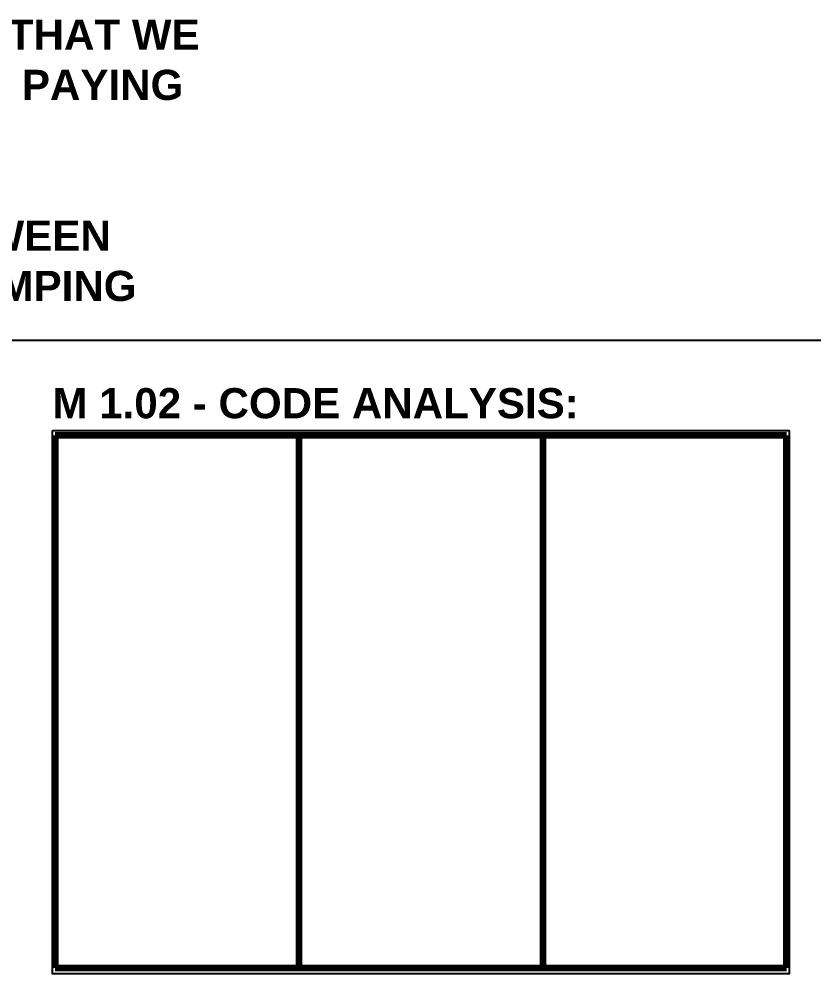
# Model space of a CAD drawing. Header units: inches. Extents: x 2025 to 34930, y -6955 to 4650.
# Drawn here: x 6617 to 8200, y 1024 to 2924 of the extents above; entities that cross this region are included whole.
import ezdxf

# ---------------------------------------------------------------- set-up
doc = ezdxf.new("R2010")
doc.units = ezdxf.units.IN
doc.header["$MEASUREMENT"] = 0
doc.layers.get('DEFPOINTS').update_dxf_attribs({"color": 104})
doc.layers.add('PDF-TEXT', color=7, linetype='Continuous', lineweight=35)
doc.styles.add('PDF Arial', font='arial.ttf')

msp = doc.modelspace()

# ---------------------------------------------------------------- linework, layer by layer
msp.add_line((5037.8, 2285.4), (13091.4, 2285.4))
at = {"layer": 'DEFPOINTS'}
msp.add_lwpolyline([(6683.8, 2105.4), (8150.7, 2105.4), (8150.7, 1024.3), (6683.8, 1024.3)], close=True, dxfattribs=at)
at = {"layer": 'PDF-TEXT', "color": 42, "lineweight": 100}
for p, q in [((8145.1, 2095.8), (6689.4, 2095.8)), ((6689.4, 2095.8), (6689.4, 1036.5)), ((7175.1, 1036.5), (7175.1, 2095.8)), ((7660.5, 1036.5), (7660.5, 2095.8)), ((8145.1, 1036.5), (8145.1, 2095.8)), ((6689.4, 1036.5), (8145.1, 1036.5))]:
    msp.add_line(p, q, dxfattribs=at)

# ---------------------------------------------------------------- texts
at = {"layer": 'DEFPOINTS', "char_height": 60, "attachment_point": 1, "style": 'PDF Arial'}
for s, insert, width in [('{\\fArial|b1|i0|c0|p34;THESE ARE THE STANDARD SHEETS THAT WE USE FOR ANY PROJECT WE ARE NOT PAYING FOR STAMPING\\P\\PFEEL FREE TO REMOVE OR MIX BETWEEN SHEETS IF WE ARE PAYING FOR STAMPING}', (5049.2, 2923.3), 2023.983), ('{\\fArial|b1|i0|c0|p34;M 1.02 - CODE ANALYSIS:}', (6683.8, 2189.9), 1681.789)]:
    msp.add_mtext(s, dxfattribs=dict(at, insert=insert, width=width))

doc.saveas('drawing.dxf')
